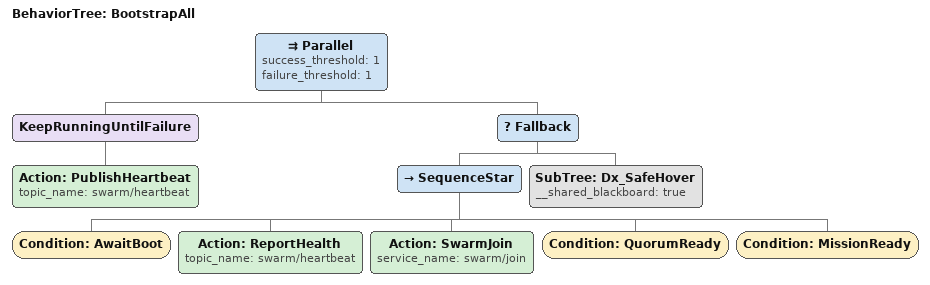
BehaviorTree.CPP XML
<?xml version="1.0"?>
<root>

  <!--
    BootstrapAll: 전 드론 공통 P0 진입점.
    Parallel(success=1):
      - heartbeat 지속 발행 (항상 RUNNING → P0 내내 유지)
      - 부트스트랩 시퀀스 (SUCCESS 시 Parallel 종료 → 임무 진입)
  -->
  <BehaviorTree ID="BootstrapAll">
    <Parallel success_threshold="1" failure_threshold="1">

      <!-- heartbeat 발행 지속: 임무 진입 직전까지 RUNNING 유지 -->
      <KeepRunningUntilFailure>
        <Action ID="PublishHeartbeat" topic_name="swarm/heartbeat"/>
      </KeepRunningUntilFailure>

      <Fallback>
        <SequenceStar>
          <!-- P0-1: health_monitor OK/DEGRADED 완료 대기 -->
          <Condition ID="AwaitBoot"/>

          <!-- P0-2: 건강 상태를 heartbeat 메시지에 반영 -->
          <Action ID="ReportHealth" topic_name="swarm/heartbeat"/>

          <!--
            P0-3: election은 ROS 노드(election)가 heartbeat 생존맵 기반 자율 처리.
            BT는 IsLeader 조건으로 결과만 소비 (SwarmRoot dispatcher에서).
          -->

          <!--
            P0-4: registry에 합류 요청 (SwarmJoin.srv SrvC).
            my_slot은 응답에 없음 — M09 allocator가 발행하는
            /{ns}/swarm_agent/task.takeoff_slot / land_slot 에서 직접 읽음.
          -->
          <Action ID="SwarmJoin" service_name="swarm/join"/>

          <!-- P0-4: 정족수 충족 대기 (/swarm/registry 등록 수 >= N_min) -->
          <Condition ID="QuorumReady"/>

          <!-- P0-5/6: mission_intent 수신 + BatteryOK → MissionReady ★2 게이트 -->
          <Condition ID="MissionReady"/>
        </SequenceStar>

        <!-- SwarmJoin FAILURE(건강 이상 거부) 시 안전 호버 유지 -->
        <SubTree ID="Dx_SafeHover" __shared_blackboard="true"/>
      </Fallback>

    </Parallel>
  </BehaviorTree>

</root>
